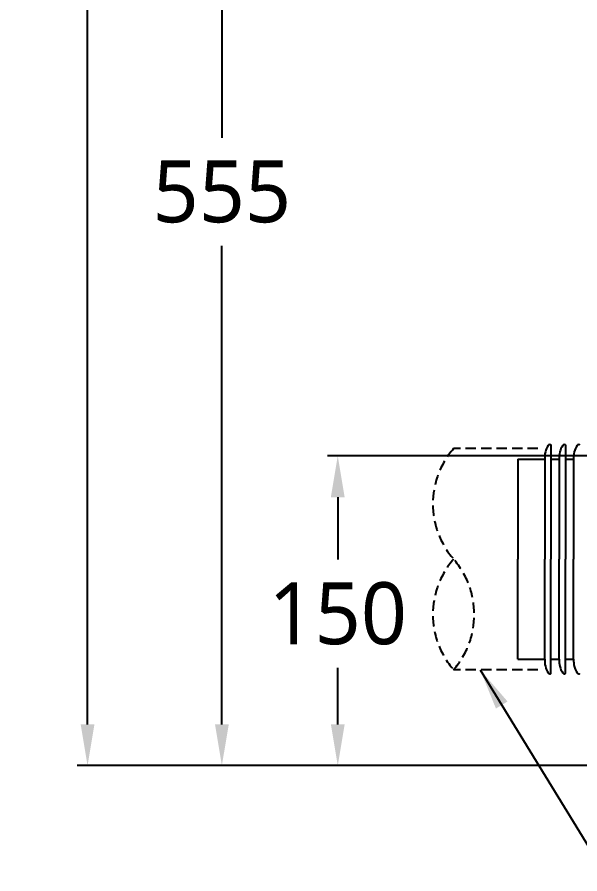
# Model space of a CAD drawing. Extents: x 3004 to 9384, y -52 to 2475.
# Drawn here: x 6439.1 to 6711.4, y 242.5 to 657.4 of the extents above; entities that cross this region are included whole.
import ezdxf

# ---------------------------------------------------------------- set-up
doc = ezdxf.new("R2010")
doc.units = 0
doc.header["$LTSCALE"] = 20
doc.header["$MEASUREMENT"] = 0
doc.linetypes.add('HIDDEN', pattern=[0.375, 0.25, -0.125])
doc.layers.get('0').update_dxf_attribs({"linetype": 'CONTINUOUS'})
doc.layers.get('DEFPOINTS').update_dxf_attribs({"linetype": 'CONTINUOUS'})
doc.layers.add('전열', color=7, linetype='CONTINUOUS')
doc.styles.get("Standard").update_dxf_attribs({"font": 'NanumGothic.ttf'})
doc.dimstyles.get("Standard").update_dxf_attribs({"dimtxt": 2.7, "dimasz": 2.5, "dimexe": 1.5, "dimexo": 1.5, "dimgap": 1.5, "dimtad": 1, "dimdec": 0, "dimlfac": 10, "dimzin": 0, "dimdsep": 46, "dimtxsty": 'Standard', "dimcen": 0, "dimclrt": 2, "dimadec": 0, "dimazin": 0, "dimtfac": 1, "dimtdec": 0, "dimtmove": 0, "dimatfit": 3, "dimfxl": 0, "dimtolj": 1, "dimtzin": 0, "dimarcsym": 0})

# ---------------------------------------------------------------- blocks, each defined once
blk = doc.blocks.new('*D18')
at = {"color": 3, "lineweight": -2}
for p, q in [((6807.4, 850.72), (6533.14, 850.72)), ((6538.14, 830.72), (6538.14, 598.97)), ((6538.14, 314.9), (6538.14, 546.65)), ((6787.11, 294.9), (6533.14, 294.9))]:
    blk.add_line(p, q, dxfattribs=at)
at = {"color": 3}
for points in [[(6534.81, 830.72), (6541.48, 830.72), (6538.14, 850.72)], [(6534.81, 314.9), (6541.48, 314.9), (6538.14, 294.9)]]:
    blk.add_solid(points, dxfattribs=at)
at = {"layer": 'DEFPOINTS', "color": 0}
for p in [(6808.9, 850.72), (6538.14, 294.9), (6788.61, 294.9)]:
    blk.add_point(p, dxfattribs=at)
at = {"color": 2, "insert": (6538.14, 572.81), "char_height": 30, "attachment_point": 5}
blk.add_mtext('\\A1;555', dxfattribs=at)
blk = doc.blocks.new('*D16')
at = {"color": 3, "lineweight": -2}
for p, q in [((6735.22, 444.9), (6589.22, 444.9)), ((6594.22, 424.9), (6594.22, 394.76)), ((6594.22, 314.9), (6594.22, 342.19)), ((6747.1, 294.9), (6589.22, 294.9))]:
    blk.add_line(p, q, dxfattribs=at)
at = {"color": 3}
for points in [[(6590.89, 424.9), (6597.55, 424.9), (6594.22, 444.9)], [(6590.89, 314.9), (6597.55, 314.9), (6594.22, 294.9)]]:
    blk.add_solid(points, dxfattribs=at)
at = {"layer": 'DEFPOINTS', "color": 0}
for p in [(6594.22, 444.9), (6736.72, 444.9), (6748.6, 294.9)]:
    blk.add_point(p, dxfattribs=at)
at = {"color": 2, "insert": (6594.22, 368.48), "char_height": 30, "attachment_point": 5}
blk.add_mtext('\\A1;150', dxfattribs=at)
blk = doc.blocks.new('*D26')
at = {"color": 3, "lineweight": -2}
for p, q in [((6912.6, 1283.42), (6468.16, 1283.42)), ((6473.16, 1263.42), (6473.16, 815.49)), ((6473.16, 314.9), (6473.16, 762.83)), ((6747.1, 294.9), (6468.16, 294.9))]:
    blk.add_line(p, q, dxfattribs=at)
at = {"color": 3}
for points in [[(6469.82, 1263.42), (6476.49, 1263.42), (6473.16, 1283.42)], [(6469.82, 314.9), (6476.49, 314.9), (6473.16, 294.9)]]:
    blk.add_solid(points, dxfattribs=at)
at = {"layer": 'DEFPOINTS', "color": 0}
for p in [(6473.16, 1283.42), (6914.1, 1283.42), (6748.6, 294.9)]:
    blk.add_point(p, dxfattribs=at)
at = {"color": 2, "insert": (6473.16, 789.16), "char_height": 30, "attachment_point": 5}
blk.add_mtext('\\A1;990', dxfattribs=at)

msp = doc.modelspace()

# ---------------------------------------------------------------- linework, layer by layer
at = {"linetype": 'HIDDEN'}
for p, q in [((6691.09, 448.47), (6650.28, 448.47)), ((6691.09, 341.33), (6650.28, 341.33))]:
    msp.add_line(p, q, dxfattribs=at)
for centre, start, end in [((6681.07, 421.69), 138.9816, 221.0184), ((6681.07, 368.12), 138.9816, 221.0184), ((6619.48, 368.12), 318.9816, 41.0184)]:
    msp.add_arc(centre, 40.81, start, end, dxfattribs=at)
at = {"layer": '전열', "color": 4}
for p, q in [((6696.89, 450.4), (6697.16, 450.4)), ((6697.36, 450.2), (6697.36, 394.9)), ((6703.89, 450.4), (6704.16, 450.4)), ((6704.36, 450.2), (6704.36, 394.9)), ((6710.89, 450.4), (6711.16, 450.4)), ((6681.36, 443.4), (6694.36, 443.4)), ((6681.36, 443.4), (6681.36, 394.9)), ((6694.36, 443.4), (6694.36, 394.9)), ((6697.36, 443.4), (6701.36, 443.4)), ((6701.36, 443.4), (6701.36, 394.9)), ((6704.36, 443.4), (6708.36, 443.4)), ((6708.36, 443.4), (6708.36, 394.9)), ((6681.36, 346.4), (6681.36, 394.9)), ((6697.36, 339.6), (6697.36, 394.9)), ((6701.36, 346.4), (6701.36, 394.9)), ((6704.36, 339.6), (6704.36, 394.9)), ((6708.36, 346.4), (6708.36, 394.9)), ((6681.36, 346.4), (6694.36, 346.4)), ((6697.36, 346.4), (6701.36, 346.4)), ((6704.36, 346.4), (6708.36, 346.4)), ((6696.89, 339.4), (6697.16, 339.4)), ((6703.89, 339.4), (6704.16, 339.4)), ((6710.89, 339.4), (6711.16, 339.4))]:
    msp.add_line(p, q, dxfattribs=at)
at = {"layer": '전열', "color": 5}
msp.add_line((6694.36, 346.4), (6694.36, 394.9), dxfattribs=at)
at = {"layer": '전열', "color": 4}
for centre, radius, start, end in [((6704.93, 444.17), 10.59, 146.9391, 184.1555), ((6696.89, 449.4), 1, 90, 146.9391), ((6697.16, 450.2), 0.2, 0, 90), ((6711.93, 444.17), 10.59, 146.9391, 184.1555), ((6703.89, 449.4), 1, 90, 146.9391), ((6704.16, 450.2), 0.2, 0, 90), ((6718.93, 444.17), 10.59, 146.9391, 184.1555), ((6710.89, 449.4), 1, 90, 146.9391), ((6711.16, 450.2), 0.2, 0, 90), ((6704.93, 345.64), 10.59, 175.8445, 213.0609), ((6711.93, 345.64), 10.59, 175.8445, 213.0609), ((6718.93, 345.64), 10.59, 175.8445, 213.0609), ((6696.89, 340.4), 1, 213.0609, 270), ((6697.16, 339.6), 0.2, 270, 0), ((6703.89, 340.4), 1, 213.0609, 270), ((6704.16, 339.6), 0.2, 270, 0), ((6710.89, 340.4), 1, 213.0609, 270), ((6711.16, 339.6), 0.2, 270, 0)]:
    msp.add_arc(centre, radius, start, end, dxfattribs=at)

# ---------------------------------------------------------------- dimensions: what is measured, and where the dimension line sits
for base, p1, p2, text, picture, middle in [((6473.16, 1283.42), (6748.6, 294.9), (6914.1, 1283.42), '990', '*D26', (6473.16, 789.16)), ((6538.14, 294.9), (6808.9, 850.72), (6788.61, 294.9), '555', '*D18', (6538.14, 572.81))]:
    dim = msp.add_linear_dim(base=base, p1=p1, p2=p2, angle=90, text=text, dimstyle='Standard', override={"dimtxt": 30, "dimasz": 20, "dimexe": 5, "dimgap": 10, "dimtih": 1, "dimtoh": 1, "dimlfac": 1, "dimzin": 12, "dimclrd": 3, "dimclre": 3, "dimazin": 2, "dimarcsym": 1})
    dim.commit()
    dim.dimension.update_dxf_attribs({"geometry": picture, "text_midpoint": middle, "dimtype": 160})
dim = msp.add_linear_dim(base=(6594.22, 444.9), p1=(6748.6, 294.9), p2=(6736.72, 444.9), angle=90, dimstyle='Standard', override={"dimtxt": 30, "dimasz": 20, "dimexe": 5, "dimgap": 10, "dimtih": 1, "dimtoh": 1, "dimlfac": 1, "dimzin": 12, "dimclrd": 3, "dimclre": 3, "dimazin": 2, "dimarcsym": 1})
dim.commit()
dim.dimension.update_dxf_attribs({"geometry": '*D16', "text_midpoint": (6594.22, 368.48), "dimtype": 160})

# ---------------------------------------------------------------- leaders
msp.add_leader([(6663.14, 341.33), (6723.53, 242.49), (7061.63, 242.49)], dimstyle='Standard', override={"dimtxt": 20, "dimasz": 20, "dimexe": 5, "dimgap": 10, "dimtad": 0, "dimtih": 1, "dimtoh": 1, "dimlfac": 1, "dimzin": 12, "dimclrd": 3, "dimclre": 3, "dimazin": 2, "dimarcsym": 1})

doc.saveas('drawing.dxf')
